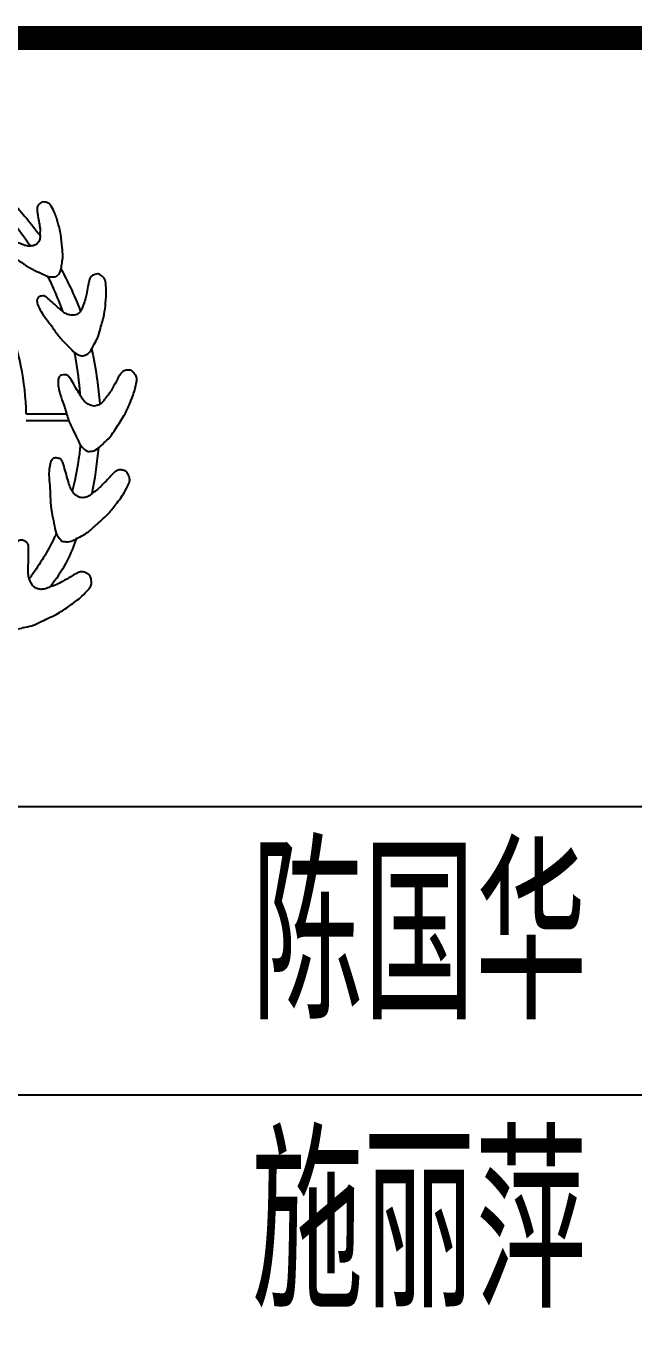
# Model space of a CAD drawing. Extents: x -2331248 to -1198620, y -977263 to -545844.
# Drawn here: x -1865665 to -1864085, y -852244 to -848847 of the extents above; entities that cross this region are included whole.
import ezdxf

# ---------------------------------------------------------------- set-up
doc = ezdxf.new("R2010")
doc.units = 0
doc.header["$LTSCALE"] = 1000
doc.header["$MEASUREMENT"] = 0
doc.layers.get('0').update_dxf_attribs({"linetype": 'CONTINUOUS'})
doc.layers.add('t图框', color=222, linetype='CONTINUOUS')
doc.styles.add('HZTXT', font='tssdeng.shx', dxfattribs={"width": 0.7, "bigfont": 'tssdchn.shx'})

# ---------------------------------------------------------------- blocks, each defined once
blk = doc.blocks.new('ASDDA')
at = {"layer": 't图框'}
for p, q in [((-273365.6, 3065618.5), (-295865.6, 3065618.5)), ((-293695.1, 3064836.2), (-293610.9, 3064836.2)), ((-293695.1, 3064822.4), (-293606.3, 3064822.4)), ((-273365.6, 3064018.5), (-295865.6, 3064018.5)), ((-283365.6, 3063418.5), (-295865.6, 3063418.5))]:
    blk.add_line(p, q, dxfattribs=at)
at = {"layer": 't图框', "const_width": 50}
blk.add_lwpolyline([(-295865.6, 3061618.5), (-295865.6, 3065618.5), (-273365.6, 3065618.5)], dxfattribs=at)
at = {"layer": 't图框'}
blk.add_arc((-294219.9, 3064830.3), 524.9, 0.6384, 44.4659, dxfattribs=at)
for points, knots in [([(-293666.5, 3065212.5), (-293666.4, 3065212.9), (-293666, 3065217.8), (-293666.2, 3065223.1), (-293668, 3065235.4), (-293670, 3065246.3), (-293672, 3065256.4), (-293672.8, 3065263.5), (-293671.1, 3065269.9), (-293666.9, 3065274), (-293662.2, 3065277.8), (-293656.9, 3065277.3), (-293651.5, 3065276), (-293646, 3065274), (-293641, 3065265.6), (-293634, 3065252.1), (-293628.3, 3065231.9), (-293621.8, 3065208.1), (-293620.8, 3065185.6), (-293617.9, 3065165.9), (-293620.4, 3065151.6), (-293621.9, 3065139.8), (-293624.1, 3065130.5), (-293629.1, 3065125.5), (-293632.5, 3065121.3), (-293638.6, 3065121.3), (-293648.1, 3065121), (-293660.9, 3065127.9), (-293677.9, 3065135), (-293696.5, 3065145.3), (-293713.6, 3065158.1), (-293729.7, 3065167.2), (-293741.2, 3065176.3), (-293748.5, 3065183.6), (-293752.4, 3065190.9), (-293750.6, 3065196.9), (-293746.7, 3065200.2), (-293741.9, 3065203.1), (-293733.9, 3065200.8), (-293723.7, 3065196.8), (-293711.3, 3065192.1), (-293700.5, 3065188), (-293691.6, 3065185.2), (-293684, 3065185.5), (-293677.9, 3065186.9), (-293673.1, 3065189.4), (-293669.3, 3065193.9), (-293666.2, 3065200), (-293665.9, 3065206.6), (-293666.6, 3065210.8), (-293666.5, 3065212.3), (-293666.5, 3065212.5)], [13.077213, 13.077213, 13.077213, 13.077213, 13.120526, 13.560263, 14.011793, 14.691864, 15.094349, 15.38576, 15.650406, 15.951091, 16.170089, 16.426599, 16.623019, 16.932745, 17.173585, 17.897756, 18.998414, 19.984356, 21.206376, 22.026155, 22.651219, 23.14138, 23.642442, 23.881721, 24.094079, 24.321994, 24.651393, 25.387501, 26.19836, 27.15922, 28.228555, 29.073063, 29.655064, 30.184934, 30.476632, 30.707368, 30.947902, 31.171247, 31.411907, 32.016305, 32.678016, 33.180541, 33.586718, 33.920223, 34.188456, 34.423672, 34.634205, 34.965314, 35.339812, 35.497413, 35.533576, 35.533576, 35.533576, 35.533576]), ([(-293729.9, 3065243.4), (-293715.8, 3065227.2), (-293701, 3065207.9), (-293687.6, 3065187.8), (-293686.2, 3065185.5)], [11.012867, 11.012867, 11.012867, 11.012867, 14.193364, 14.591432, 14.591432, 14.591432, 14.591432]), ([(-293714.7, 3065266.8), (-293713.8, 3065265.8), (-293702.9, 3065253.9), (-293686.9, 3065234.1), (-293671.8, 3065215.3), (-293666.2, 3065207.9)], [10.824914, 10.824914, 10.824914, 10.824914, 11.027742, 13.214589, 14.594713, 14.594713, 14.594713, 14.594713]), ([(-293622.5, 3065137.9), (-293622.1, 3065137.2), (-293615.4, 3065124.5), (-293601.2, 3065096.2), (-293588.4, 3065067.3), (-293582.2, 3065050.4), (-293582, 3065049.8)], [18.66986, 18.66986, 18.66986, 18.66986, 18.782901, 20.7969, 23.363188, 23.460767, 23.460767, 23.460767, 23.460767]), ([(-293576.4, 3065063.1), (-293576.2, 3065063.4), (-293573.9, 3065068.4), (-293572.1, 3065073.8), (-293569.1, 3065087.1), (-293566.8, 3065099.2), (-293564.9, 3065110.3), (-293563.1, 3065117.9), (-293558.8, 3065123.9), (-293552.8, 3065126.4), (-293546.6, 3065128.5), (-293541.3, 3065125.9), (-293536.2, 3065122.5), (-293531.3, 3065118.3), (-293529.5, 3065107.7), (-293527.6, 3065091.1), (-293529.6, 3065068.1), (-293532.2, 3065041.1), (-293539.9, 3065017.6), (-293544.7, 3064996.1), (-293552.9, 3064982.4), (-293558.9, 3064970.9), (-293564.9, 3064962.1), (-293572, 3064959), (-293577.1, 3064956), (-293583.4, 3064958.4), (-293593.3, 3064961.8), (-293603.8, 3064973.8), (-293618.4, 3064987.8), (-293633.5, 3065005.6), (-293646.1, 3065025.5), (-293659.2, 3065041.2), (-293667.4, 3065055), (-293672, 3065065.4), (-293673.2, 3065074.4), (-293669.1, 3065079.8), (-293663.7, 3065081.8), (-293657.7, 3065082.8), (-293650.3, 3065077.3), (-293641.4, 3065069.2), (-293630.5, 3065059.6), (-293621, 3065051.1), (-293612.9, 3065044.7), (-293605, 3065042.2), (-293598.2, 3065041.2), (-293592.2, 3065041.8), (-293586.6, 3065045), (-293581, 3065050.1), (-293578.1, 3065056.8), (-293577.2, 3065061.4), (-293576.5, 3065062.8), (-293576.4, 3065063.1)], [13.077213, 13.077213, 13.077213, 13.077213, 13.120526, 13.560263, 14.011793, 14.691864, 15.094349, 15.38576, 15.650406, 15.951091, 16.170089, 16.426599, 16.623019, 16.932745, 17.173585, 17.897756, 18.998414, 19.984356, 21.206376, 22.026155, 22.651219, 23.14138, 23.642442, 23.881721, 24.094079, 24.321994, 24.651393, 25.387501, 26.19836, 27.15922, 28.228555, 29.073063, 29.655064, 30.184934, 30.476632, 30.707368, 30.947902, 31.171247, 31.411907, 32.016305, 32.678016, 33.180541, 33.586718, 33.920223, 34.188456, 34.423672, 34.634205, 34.965314, 35.339812, 35.497413, 35.533576, 35.533576, 35.533576, 35.533576]), ([(-293650.5, 3065122.9), (-293645.9, 3065113.6), (-293634.8, 3065089.6), (-293624.9, 3065065), (-293619.4, 3065049.9)], [18.148121, 18.148121, 18.148121, 18.148121, 19.682962, 22.062356, 22.062356, 22.062356, 22.062356]), ([(-293558.9, 3064971.4), (-293558.7, 3064970.3), (-293553.8, 3064949.3), (-293547.7, 3064911.5), (-293543.3, 3064874), (-293542, 3064856.8), (-293541.9, 3064856.1)], [27.498238, 27.498238, 27.498238, 27.498238, 27.657433, 30.703039, 33.149521, 33.25637, 33.25637, 33.25637, 33.25637]), ([(-293594.8, 3064964.4), (-293594.5, 3064962.9), (-293589.4, 3064937.7), (-293585.7, 3064908.1), (-293583.4, 3064880), (-293583.1, 3064876)], [26.457719, 26.457719, 26.457719, 26.457719, 26.689194, 30.26996, 30.865347, 30.865347, 30.865347, 30.865347]), ([(-293529.9, 3064869.2), (-293529.6, 3064869.4), (-293525.5, 3064873.9), (-293521.7, 3064878.9), (-293514.1, 3064891.9), (-293507.7, 3064903.7), (-293502, 3064914.7), (-293497.5, 3064922.1), (-293491, 3064926.9), (-293483.9, 3064927.6), (-293476.6, 3064927.7), (-293472, 3064923.2), (-293467.8, 3064917.9), (-293464.1, 3064911.8), (-293465.7, 3064900.1), (-293469.4, 3064882.1), (-293479.2, 3064858.6), (-293491, 3064831.3), (-293507, 3064809.2), (-293519.2, 3064788.4), (-293532.4, 3064776.8), (-293542.6, 3064766.7), (-293551.8, 3064759.6), (-293560.3, 3064758.7), (-293566.6, 3064757.2), (-293572.4, 3064761.8), (-293581.7, 3064768.7), (-293588.6, 3064784.9), (-293599.2, 3064804.5), (-293609.1, 3064828.2), (-293615.5, 3064853.3), (-293623.9, 3064874.1), (-293627.9, 3064891.3), (-293629.3, 3064903.8), (-293627.4, 3064913.6), (-293621.3, 3064917.9), (-293615, 3064918.1), (-293608.4, 3064917.2), (-293602.5, 3064909), (-293595.9, 3064897.5), (-293587.7, 3064883.7), (-293580.6, 3064871.6), (-293574.3, 3064862.3), (-293566.8, 3064856.9), (-293560.1, 3064853.5), (-293553.6, 3064852.2), (-293546.7, 3064853.7), (-293539.1, 3064857.1), (-293533.8, 3064863.1), (-293531.3, 3064867.7), (-293530.1, 3064868.9), (-293529.9, 3064869.2)], [13.077213, 13.077213, 13.077213, 13.077213, 13.120526, 13.560263, 14.011793, 14.691864, 15.094349, 15.38576, 15.650406, 15.951091, 16.170089, 16.426599, 16.623019, 16.932745, 17.173585, 17.897756, 18.998414, 19.984356, 21.206376, 22.026155, 22.651219, 23.14138, 23.642442, 23.881721, 24.094079, 24.321994, 24.651393, 25.387501, 26.19836, 27.15922, 28.228555, 29.073063, 29.655064, 30.184934, 30.476632, 30.707368, 30.947902, 31.171247, 31.411907, 32.016305, 32.678016, 33.180541, 33.586718, 33.920223, 34.188456, 34.423672, 34.634205, 34.965314, 35.339812, 35.497413, 35.533576, 35.533576, 35.533576, 35.533576]), ([(-293582.5, 3064772.3), (-293582.7, 3064769.7), (-293585.6, 3064737.2), (-293591.6, 3064704.8), (-293599.6, 3064675.7)], [35.980817, 35.980817, 35.980817, 35.980817, 36.370011, 40.813039, 40.813039, 40.813039, 40.813039]), ([(-293544.8, 3064765.3), (-293545, 3064763.6), (-293549, 3064731.9), (-293551.7, 3064699.7), (-293558.5, 3064670.3), (-293558.6, 3064670.3)], [37.749373, 37.749373, 37.749373, 37.749373, 37.995926, 42.481303, 42.490057, 42.490057, 42.490057, 42.490057]), ([(-293555.4, 3064672.8), (-293555, 3064673), (-293549.7, 3064676.4), (-293544.6, 3064680.4), (-293533.7, 3064691.4), (-293524.2, 3064701.5), (-293515.6, 3064711), (-293509.2, 3064717.2), (-293501.5, 3064720.3), (-293494.2, 3064719.1), (-293486.9, 3064717.3), (-293483.4, 3064711.6), (-293480.7, 3064705.2), (-293478.5, 3064698.2), (-293483.3, 3064687), (-293491.6, 3064669.9), (-293507.5, 3064649.1), (-293526.4, 3064624.9), (-293548.2, 3064607), (-293565.8, 3064589.4), (-293582, 3064581.3), (-293594.8, 3064574), (-293605.8, 3064569.2), (-293614.5, 3064570.5), (-293621.2, 3064570.7), (-293625.8, 3064576.9), (-293633.2, 3064586.1), (-293635.9, 3064604.1), (-293641.4, 3064626.4), (-293645, 3064652.7), (-293644.9, 3064679.3), (-293647.9, 3064702.3), (-293647.4, 3064720.5), (-293645.5, 3064733.3), (-293641.1, 3064742.6), (-293633.8, 3064745.3), (-293627.5, 3064743.9), (-293621.1, 3064741.3), (-293617.3, 3064731.5), (-293613.8, 3064718.3), (-293609.2, 3064702.5), (-293605.3, 3064688.5), (-293601.4, 3064677.5), (-293595.4, 3064670.2), (-293589.5, 3064665.1), (-293583.5, 3064662.1), (-293576.2, 3064661.7), (-293567.7, 3064663.2), (-293560.8, 3064667.8), (-293557.2, 3064671.7), (-293555.6, 3064672.7), (-293555.4, 3064672.8)], [13.077213, 13.077213, 13.077213, 13.077213, 13.120526, 13.560263, 14.011793, 14.691864, 15.094349, 15.38576, 15.650406, 15.951091, 16.170089, 16.426599, 16.623019, 16.932745, 17.173585, 17.897756, 18.998414, 19.984356, 21.206376, 22.026155, 22.651219, 23.14138, 23.642442, 23.881721, 24.094079, 24.321994, 24.651393, 25.387501, 26.19836, 27.15922, 28.228555, 29.073063, 29.655064, 30.184934, 30.476632, 30.707368, 30.947902, 31.171247, 31.411907, 32.016305, 32.678016, 33.180541, 33.586718, 33.920223, 34.188456, 34.423672, 34.634205, 34.965314, 35.339812, 35.497413, 35.533576, 35.533576, 35.533576, 35.533576]), ([(-293644.9, 3064476.5), (-293644.5, 3064476.5), (-293638.2, 3064478.3), (-293631.7, 3064480.9), (-293617.2, 3064488.6), (-293604.5, 3064496), (-293592.9, 3064503), (-293584.4, 3064507.3), (-293575.6, 3064508), (-293568.6, 3064504.6), (-293561.8, 3064500.5), (-293560, 3064493.6), (-293559.2, 3064486.4), (-293559.2, 3064478.5), (-293567.4, 3064468.6), (-293581.1, 3064453.9), (-293603.7, 3064437.6), (-293630.4, 3064418.9), (-293657.9, 3064407.5), (-293681.2, 3064395), (-293700.2, 3064391.8), (-293715.4, 3064388.3), (-293728.1, 3064386.9), (-293736.5, 3064390.9), (-293743.3, 3064393.2), (-293746, 3064400.8), (-293750.7, 3064412.5), (-293747.8, 3064431.5), (-293746.6, 3064455.9), (-293742.2, 3064483.6), (-293733.8, 3064510.7), (-293729.7, 3064534.9), (-293723.7, 3064553.2), (-293717.7, 3064565.6), (-293710.4, 3064573.7), (-293702.3, 3064574.2), (-293696.3, 3064570.8), (-293690.6, 3064566.2), (-293689.8, 3064555.1), (-293690.2, 3064540.6), (-293690.5, 3064523.1), (-293690.8, 3064507.8), (-293690.3, 3064495.4), (-293686.4, 3064486.2), (-293682, 3064479.2), (-293676.8, 3064474.3), (-293669.5, 3064471.6), (-293660.4, 3064470.5), (-293652, 3064473.1), (-293647.1, 3064475.9), (-293645.3, 3064476.4), (-293644.9, 3064476.5)], [13.077213, 13.077213, 13.077213, 13.077213, 13.120526, 13.560263, 14.011793, 14.691864, 15.094349, 15.38576, 15.650406, 15.951091, 16.170089, 16.426599, 16.623019, 16.932745, 17.173585, 17.897756, 18.998414, 19.984356, 21.206376, 22.026155, 22.651219, 23.14138, 23.642442, 23.881721, 24.094079, 24.321994, 24.651393, 25.387501, 26.19836, 27.15922, 28.228555, 29.073063, 29.655064, 30.184934, 30.476632, 30.707368, 30.947902, 31.171247, 31.411907, 32.016305, 32.678016, 33.180541, 33.586718, 33.920223, 34.188456, 34.423672, 34.634205, 34.965314, 35.339812, 35.497413, 35.533576, 35.533576, 35.533576, 35.533576]), ([(-293632.3, 3064587.4), (-293633.6, 3064584.4), (-293648.6, 3064553.4), (-293667.5, 3064521.7), (-293687.4, 3064494.7), (-293688.9, 3064492.7)], [45.438691, 45.438691, 45.438691, 45.438691, 45.919967, 50.518444, 50.88878, 50.88878, 50.88878, 50.88878]), ([(-293590.6, 3064576.4), (-293591.4, 3064574.5), (-293598.1, 3064557.2), (-293611.4, 3064521.5), (-293633, 3064492.5), (-293644.3, 3064476.6)], [47.387864, 47.387864, 47.387864, 47.387864, 47.693158, 50.122263, 53.010165, 53.010165, 53.010165, 53.010165])]:
    blk.add_open_spline(points, degree=3, knots=knots, dxfattribs=at)
at = {"layer": 't图框', "style": 'HZTXT', "width": 0.7}
for s, p in [('陈国华', (-293226.3, 3063576.3)), ('施丽萍', (-293226.3, 3062976.3))]:
    blk.add_text(s, height=350.01, dxfattribs=at).set_placement(p)

msp = doc.modelspace()

# ---------------------------------------------------------------- block references
at = {"lineweight": -3, "xscale": 1.250016957928892, "yscale": 1.250016958278138, "zscale": 1.250016957604765}
msp.add_blockref('ASDDA', (-1498541.4, -4680952.9), dxfattribs=at)

doc.saveas('drawing.dxf')
